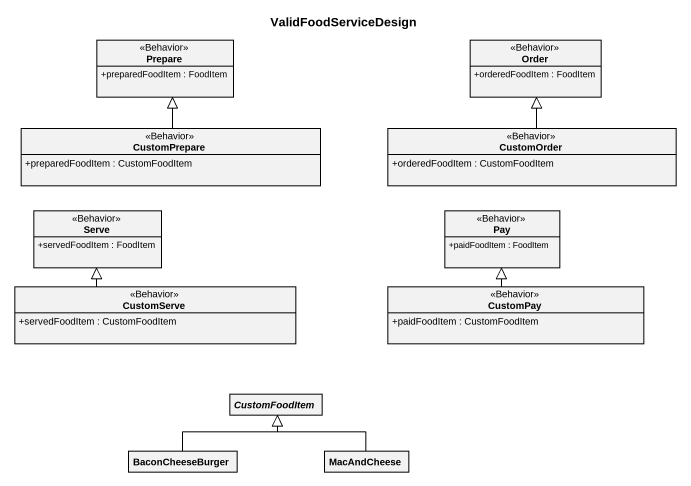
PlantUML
@startuml
title ValidFoodServiceDesign
hide circle
hide empty members
skinparam classAttributeIconSize 0
class Prepare <<Behavior>> {
  +preparedFoodItem : FoodItem
}
class Order <<Behavior>> {
  +orderedFoodItem : FoodItem
}
class CustomPrepare <<Behavior>> {
  +preparedFoodItem : CustomFoodItem
}
class CustomOrder <<Behavior>> {
  +orderedFoodItem : CustomFoodItem
}
class Serve <<Behavior>> {
  +servedFoodItem : FoodItem
}
class Pay <<Behavior>> {
  +paidFoodItem : FoodItem
}
class CustomServe <<Behavior>> {
  +servedFoodItem : CustomFoodItem
}
class CustomPay <<Behavior>> {
  +paidFoodItem : CustomFoodItem
}
abstract class CustomFoodItem
class BaconCheeseBurger
class MacAndCheese
CustomPrepare -up-|> Prepare
CustomOrder -up-|> Order
CustomServe -up-|> Serve
CustomPay -up-|> Pay
BaconCheeseBurger -up-|> CustomFoodItem
MacAndCheese -up-|> CustomFoodItem
@enduml
